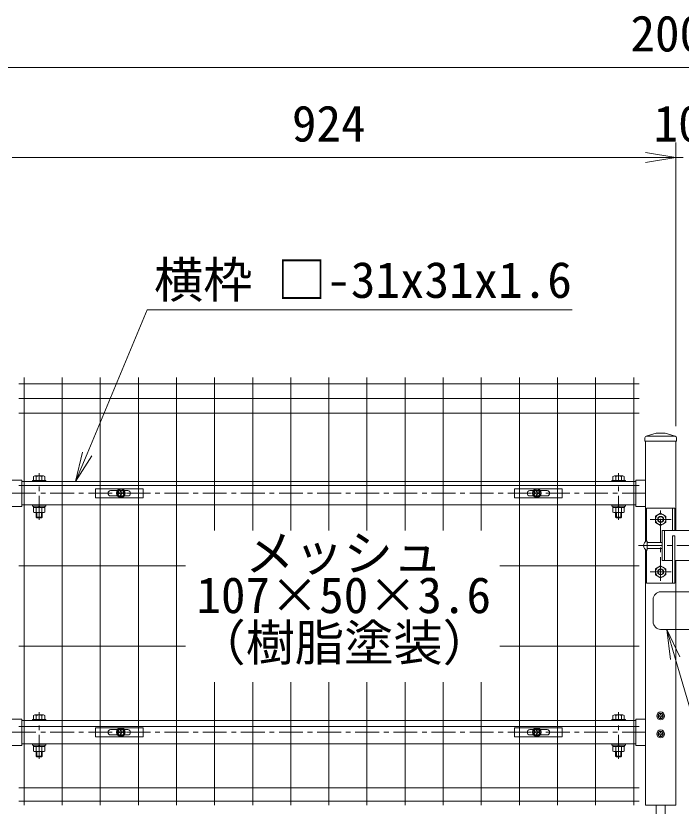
# Model space of a CAD drawing. Units: millimetres, scale not verified. Extents: x -4200 to 4200, y -2970 to 2970.
# Drawn here: x 294 to 1181, y 76 to 1129 of the extents above; entities that cross this region are included whole.
import ezdxf
from ezdxf.enums import TextEntityAlignment as Align

# ---------------------------------------------------------------- set-up
doc = ezdxf.new("R2010")
doc.units = ezdxf.units.MM
doc.header["$LTSCALE"] = 20
doc.linetypes.add('USER1', pattern=[50.8, 31.75, -6.35, 6.35, -6.35])
for name, color, linetype, lineweight in [('0-0_D-STR-TXT', 7, 'Continuous', 9), ('0-1_D-STR-DIM', 7, 'Continuous', 9), ('0-2_0', 7, 'Continuous', 9), ('0-4_D-STR1', 1, 'Continuous', 18), ('0-5_D-BMK', 2, 'USER1', 13), ('0-8_D-STR3', 3, 'Continuous', 13), ('0-A_Defpoints', 6, 'Continuous', 18), ('0-B_D-STR2', 7, 'Continuous', 9)]:
    doc.layers.add(name, color=color, linetype=linetype, lineweight=lineweight)
doc.styles.add('ＭＳ ゴシック', font='')
doc.styles.get('ＭＳ ゴシック').set_extended_font_data('MS Gothic')

# ---------------------------------------------------------------- blocks, each defined once
blk = doc.blocks.new('_Open')
at = {"layer": '0-2_0'}
blk.add_line((-20, 3.33), (0, 0), dxfattribs=at)
blk.add_lwpolyline([(-20, -3.33), (0, 0), (-20, 0)], dxfattribs=at)
blk = doc.blocks.new('U6')
at = {"layer": '0-4_D-STR1'}
for p, q in [((17860, 10392), (17860, 10300)), ((17893.9, 10437.9), (18160, 10520)), ((18659.2, 10440), (17908, 10440)), ((18400, 10520), (18160, 10520)), ((18666.2, 10437.9), (18400, 10520)), ((18700, 10392), (18700, 10300)), ((18700, 10300), (17860, 10300)), ((17880, 10300), (17880, 7625.1)), ((18680, 10300), (18680, 7920)), ((1000, 9265), (1260, 9265)), ((1260, 9265), (1260, 8565)), ((17620, 9225), (1260, 9225)), ((17620, 9265), (17620, 8565)), ((17880, 9265), (17620, 9265)), ((1000, 8565), (1260, 8565)), ((17620, 8605), (1260, 8605)), ((17880, 8565), (17620, 8565)), ((17880, 7414.9), (17880, 600)), ((18680, 7120), (18680, 600)), ((1000, 2894), (1260, 2894)), ((1260, 2894), (1260, 2194)), ((17620, 2854), (1260, 2854)), ((17620, 2894), (17620, 2194)), ((17880, 2894), (17620, 2894)), ((1000, 2194), (1260, 2194)), ((17620, 2234), (1260, 2234)), ((17880, 2194), (17620, 2194)), ((17880, 600), (18680, 600))]:
    blk.add_line(p, q, dxfattribs=at)
for centre, start, end in [((17908, 10392), 90, 180), ((18652, 10392), 0, 72.84994)]:
    blk.add_arc(centre, 48, start, end, dxfattribs=at)
at = {"layer": '0-5_D-BMK'}
for p, q in [((1720, 8208), (1720, 9449.8)), ((17160, 8208), (17160, 9449.8)), ((1000, 8915), (17880, 8915)), ((18280, 6580), (18280, 8460)), ((17997.6, 8220), (18562.5, 8220)), ((17694.1, 7520), (19796.1, 7520)), ((17997.5, 6820), (18562.5, 6820)), ((1720, 1837), (1720, 3078.8)), ((17160, 1837), (17160, 3078.8)), ((1000, 2544), (17880, 2544))]:
    blk.add_line(p, q, dxfattribs=at)
at = {"layer": '0-8_D-STR3'}
for p, q in [((1570, 9257), (1570, 9366)), ((1832.5, 9377.1), (1607.5, 9377.1)), ((1645, 9257), (1645, 9366)), ((1795, 9257), (1795, 9366)), ((1870, 9257), (1870, 9366)), ((17009.9, 9257), (17009.9, 9366)), ((17047.4, 9377.1), (17272.5, 9377.1)), ((17084.9, 9257), (17084.9, 9366)), ((17235, 9257), (17235, 9366)), ((17310, 9257), (17310, 9366)), ((1540, 9257), (1540, 9225)), ((1540, 9257), (1900, 9257)), ((1540, 9225), (1900, 9225)), ((1870, 9257), (1570, 9257)), ((1900, 9257), (1900, 9225)), ((16980, 9257), (16980, 9225)), ((17340, 9257), (16980, 9257)), ((17340, 9225), (16980, 9225)), ((17009.9, 9257), (17310, 9257)), ((17340, 9257), (17340, 9225)), ((1540, 8605), (1540, 8573)), ((1540, 8605), (1900, 8605)), ((1540, 8573), (1900, 8573)), ((1570, 8533), (1570, 8414)), ((1645, 8533), (1645, 8414)), ((1727.5, 8533), (1704.4, 8573)), ((1741.4, 8533), (1718.3, 8573)), ((1795, 8533), (1795, 8414)), ((1870, 8533), (1870, 8414)), ((1900, 8605), (1900, 8573)), ((16980, 8605), (16980, 8573)), ((17340, 8605), (16980, 8605)), ((17340, 8573), (16980, 8573)), ((17009.9, 8533), (17009.9, 8414)), ((17084.9, 8533), (17084.9, 8414)), ((17138.6, 8533), (17161.7, 8573)), ((17152.4, 8533), (17175.5, 8573)), ((17235, 8533), (17235, 8414)), ((17310, 8533), (17310, 8414)), ((17340, 8605), (17340, 8573)), ((17900, 8520), (18660, 8520)), ((17900, 7634.5), (17900, 8520)), ((18600, 7920), (18600, 8520)), ((18660, 7920), (18660, 8520)), ((1607.5, 8403), (1832.5, 8403)), ((1640, 8277), (1640, 8403)), ((1640, 8277), (1660, 8257)), ((1640, 8277), (1800, 8277)), ((1660, 8257), (1660, 8403)), ((1780, 8257), (1660, 8257)), ((1780, 8257), (1780, 8403)), ((1780, 8257), (1800, 8277)), ((1800, 8277), (1800, 8403)), ((17272.5, 8403), (17047.4, 8403)), ((17080, 8277), (17080, 8403)), ((17100, 8257), (17080, 8277)), ((17240, 8277), (17080, 8277)), ((17100, 8257), (17100, 8403)), ((17100, 8257), (17220, 8257)), ((17220, 8257), (17220, 8403)), ((17240, 8277), (17220, 8257)), ((17240, 8277), (17240, 8403)), ((18280, 8381.7), (18140, 8300.8)), ((18140, 8139.2), (18140, 8300.8)), ((18280, 8381.7), (18420, 8300.8)), ((18420, 8139.2), (18420, 8300.8)), ((18280, 8058.3), (18140, 8139.2)), ((18280, 8058.3), (18420, 8139.2)), ((18320, 7920), (18320, 7120)), ((18320, 7920), (19280, 7920)), ((18380, 7920), (18380, 7120)), ((17920, 7400), (17920, 7640)), ((18320, 7600), (17920, 7600)), ((18600, 7780), (18600, 6520)), ((18600, 7780), (18660, 7780)), ((18660, 7780), (18660, 6520)), ((18320, 7440), (17920, 7440)), ((18280, 6981.7), (18140, 6900.8)), ((18280, 6981.7), (18420, 6900.8)), ((18320, 7120), (18500, 7120)), ((18320, 7120), (18600, 7120)), ((18660, 7120), (19280, 7120)), ((18140, 6900.8), (18140, 6739.2)), ((18420, 6900.8), (18420, 6739.2)), ((18280, 6658.3), (18140, 6739.2)), ((18280, 6658.3), (18420, 6739.2)), ((17900, 6520), (18660, 6520)), ((18280, 6288), (19280, 6288)), ((18080, 6088), (18080, 5488)), ((18280, 5288), (19280, 5288)), ((1570, 2886), (1570, 2995)), ((1832.5, 3006.1), (1607.5, 3006.1)), ((1645, 2886), (1645, 2995)), ((1795, 2886), (1795, 2995)), ((1870, 2886), (1870, 2995)), ((17009.9, 2886), (17009.9, 2995)), ((17047.4, 3006.1), (17272.5, 3006.1)), ((17084.9, 2886), (17084.9, 2995)), ((17235, 2886), (17235, 2995)), ((17310, 2886), (17310, 2995)), ((18243, 2971.7), (18217, 2972.1)), ((18272.1, 3043), (18271.7, 3017.1)), ((18272.1, 3043), (18287.9, 3043)), ((18287.9, 3043), (18288.4, 3017.1)), ((18317.1, 2988.4), (18343, 2987.9)), ((18317.1, 2971.7), (18343, 2972.1)), ((18343, 2987.9), (18343, 2972.1)), ((1540, 2886), (1540, 2854)), ((1540, 2886), (1900, 2886)), ((1540, 2854), (1900, 2854)), ((1870, 2886), (1570, 2886)), ((1900, 2886), (1900, 2854)), ((16980, 2886), (16980, 2854)), ((17340, 2886), (16980, 2886)), ((17340, 2854), (16980, 2854)), ((17009.9, 2886), (17310, 2886)), ((17340, 2886), (17340, 2854)), ((18272.1, 2917), (18271.7, 2942.9)), ((18272.1, 2917), (18287.9, 2917)), ((18287.9, 2917), (18288.4, 2942.9)), ((18272.1, 2563), (18271.7, 2537.1)), ((18272.1, 2563), (18287.9, 2563)), ((18287.9, 2563), (18288.4, 2537.1)), ((18243, 2508.4), (18217, 2507.9)), ((18217, 2507.9), (18217, 2492.1)), ((18243, 2491.7), (18217, 2492.1)), ((18272.1, 2437), (18271.7, 2462.9)), ((18272.1, 2437), (18287.9, 2437)), ((18287.9, 2437), (18288.4, 2462.9)), ((18317.1, 2508.4), (18343, 2507.9)), ((18317.1, 2491.7), (18343, 2492.1)), ((18343, 2507.9), (18343, 2492.1)), ((1540, 2234), (1540, 2202)), ((1540, 2234), (1900, 2234)), ((1540, 2202), (1900, 2202)), ((1570, 2162), (1570, 2043)), ((1645, 2162), (1645, 2043)), ((1727.5, 2162), (1704.4, 2202)), ((1741.4, 2162), (1718.3, 2202)), ((1795, 2162), (1795, 2043)), ((1870, 2162), (1870, 2043)), ((1900, 2234), (1900, 2202)), ((16980, 2234), (16980, 2202)), ((17340, 2234), (16980, 2234)), ((17340, 2202), (16980, 2202)), ((17009.9, 2162), (17009.9, 2043)), ((17084.9, 2162), (17084.9, 2043)), ((17138.6, 2162), (17161.7, 2202)), ((17152.4, 2162), (17175.5, 2202)), ((17235, 2162), (17235, 2043)), ((17310, 2162), (17310, 2043)), ((17340, 2234), (17340, 2202)), ((1607.5, 2032), (1832.5, 2032)), ((1640, 1906), (1640, 2032)), ((1640, 1906), (1660, 1886)), ((1640, 1906), (1800, 1906)), ((1660, 1886), (1660, 2032)), ((1780, 1886), (1780, 2032)), ((1780, 1886), (1800, 1906)), ((1800, 1906), (1800, 2032)), ((17272.5, 2032), (17047.4, 2032)), ((17080, 1906), (17080, 2032)), ((17100, 1886), (17080, 1906)), ((17240, 1906), (17080, 1906)), ((17100, 1886), (17100, 2032)), ((17220, 1886), (17220, 2032)), ((17240, 1906), (17220, 1886)), ((17240, 1906), (17240, 2032)), ((1780, 1886), (1660, 1886)), ((17100, 1886), (17220, 1886)), ((18160, 600), (18160, -1560.8)), ((18400, 600), (18400, -1560.8))]:
    blk.add_line(p, q, dxfattribs=at)
for points in [[(1874, 8533), (1566, 8533), (1566, 8573)], [(1874, 8533), (1874, 8573), (1566, 8573)], [(17006, 8533), (17314, 8533), (17314, 8573)], [(17006, 8533), (17006, 8573), (17314, 8573)], [(17900, 7386.4), (17900, 6520), (17900, 7405.5)], [(18243, 2988.4), (18217, 2987.9), (18217, 2972.1)], [(1874, 2162), (1566, 2162), (1566, 2202)], [(1874, 2162), (1874, 2202), (1566, 2202)], [(17006, 2162), (17314, 2162), (17314, 2202)], [(17006, 2162), (17006, 2202), (17314, 2202)]]:
    blk.add_lwpolyline(points, dxfattribs=at)
for centre, radius in [((18280, 8220), 140), ((18280, 8220), 80), ((18280, 8220), 70), ((18280, 6820), 140), ((18280, 6820), 80), ((18280, 6820), 70), ((18280, 2980), 105), ((18280, 2980), 70), ((18280, 2500), 105), ((18280, 2500), 70)]:
    blk.add_circle(centre, radius, dxfattribs=at)
for centre, radius, start, end in [((1607.5, 9308), 69.1, 57.13278, 122.86722), ((1720, 9117.2), 259.8, 73.22135, 106.77865), ((1832.5, 9308), 69.1, 57.13278, 122.86722), ((17047.4, 9308), 69.1, 57.13278, 122.86722), ((17160, 9117.2), 259.8, 73.22135, 106.77865), ((17272.5, 9308), 69.1, 57.13278, 122.86722), ((1607.5, 8472.1), 69.1, 237.13278, 302.86722), ((1720, 8662.8), 259.8, 253.22135, 286.77865), ((1832.5, 8472.1), 69.1, 237.13278, 302.86722), ((17047.4, 8472.1), 69.1, 237.13278, 302.86722), ((17160, 8662.8), 259.8, 253.22135, 286.77865), ((17272.5, 8472.1), 69.1, 237.13278, 302.86722), ((17942, 7520), 122, 100.38886, 259.61115), ((18280, 6088), 200, 90, 179.99999), ((18280, 5488), 200, 179.99999, 270), ((1607.5, 2937), 69.1, 57.13278, 122.86722), ((1720, 2746.2), 259.8, 73.22135, 106.77865), ((1832.5, 2937), 69.1, 57.13278, 122.86722), ((17047.4, 2937), 69.1, 57.13278, 122.86722), ((17160, 2746.2), 259.8, 73.22135, 106.77865), ((17272.5, 2937), 69.1, 57.13278, 122.86722), ((18241.9, 3018.1), 29.8, 270, 0), ((18241.9, 2941.9), 29.8, 0, 90), ((18318.1, 3018.1), 29.8, 180, 270), ((18318.1, 2941.9), 29.8, 90, 180), ((18241.9, 2538.1), 29.8, 270, 0), ((18318.1, 2538.1), 29.8, 180, 270), ((18241.9, 2461.9), 29.8, 0, 90), ((18318.1, 2461.9), 29.8, 90, 180), ((1607.5, 2101.1), 69.1, 237.13278, 302.86722), ((1720, 2291.8), 259.8, 253.22135, 286.77865), ((1832.5, 2101.1), 69.1, 237.13278, 302.86722), ((17047.4, 2101.1), 69.1, 237.13278, 302.86722), ((17160, 2291.8), 259.8, 253.22135, 286.77865), ((17272.5, 2101.1), 69.1, 237.13278, 302.86722)]:
    blk.add_arc(centre, radius, start, end, dxfattribs=at)
at = {"layer": '0-A_Defpoints'}
for centre in [(3900, 8915), (14980, 8915), (3900, 2544), (14980, 2544)]:
    blk.add_circle(centre, 80, dxfattribs=at)
blk = doc.blocks.new('A$C1aa64d16')
at = {"layer": '0-8_D-STR3'}
for p, q in [((-679.7, 120), (590.3, 120)), ((-679.7, -120), (-679.7, 120)), ((-274.7, 70), (-91.2, 70)), ((-37.1, 8.4), (-63, 7.9)), ((-63, 7.9), (-63, -7.9)), ((-7.9, 63), (-8.4, 37.1)), ((-7.9, 63), (7.9, 63)), ((7.9, 63), (8.4, 37.1)), ((37.1, 8.4), (63, 7.9)), ((63, 7.9), (63, -7.9)), ((91.2, 70), (185.3, 70)), ((-274.7, -70), (-91.2, -70)), ((-37.1, -8.4), (-63, -7.9)), ((-7.9, -63), (-8.4, -37.1)), ((37.1, -8.4), (63, -7.9)), ((91.2, -70), (185.3, -70))]:
    blk.add_line(p, q, dxfattribs=at)
for points in [[(-679.7, -120), (590.3, -120), (590.3, 120)], [(-7.9, -63), (7.9, -63), (8.4, -37.1)]]:
    blk.add_lwpolyline(points, dxfattribs=at)
for radius in [115, 105]:
    blk.add_circle((0, 0), radius, dxfattribs=at)
for centre, radius, start, end in [((-274.7, 0), 70, 90, 270), ((-38.1, 38.1), 29.8, 270, 0), ((38.1, 38.1), 29.8, 180, 270), ((185.3, 0), 70, 270, 90), ((-38.1, -38.1), 29.8, 0, 90), ((38.1, -38.1), 29.8, 90, 180)]:
    blk.add_arc(centre, radius, start, end, dxfattribs=at)
blk = doc.blocks.new('A$Cf29bf4b8')
at = {"layer": '0-8_D-STR3'}
for p, q in [((-590.3, 120), (679.7, 120)), ((-590.3, -120), (-590.3, 120)), ((-185.3, 70), (-91.2, 70)), ((-37.1, 8.4), (-63, 7.9)), ((-63, 7.9), (-63, -7.9)), ((-7.9, 63), (-8.4, 37.1)), ((-7.9, 63), (7.9, 63)), ((7.9, 63), (8.4, 37.1)), ((37.1, 8.4), (63, 7.9)), ((63, 7.9), (63, -7.9)), ((91.2, 70), (274.7, 70)), ((-185.3, -70), (-91.2, -70)), ((-37.1, -8.4), (-63, -7.9)), ((-7.9, -63), (-8.4, -37.1)), ((37.1, -8.4), (63, -7.9)), ((91.2, -70), (274.7, -70))]:
    blk.add_line(p, q, dxfattribs=at)
for points in [[(-590.3, -120), (679.7, -120), (679.7, 120)], [(-7.9, -63), (7.9, -63), (8.4, -37.1)]]:
    blk.add_lwpolyline(points, dxfattribs=at)
for radius in [115, 105]:
    blk.add_circle((0, 0), radius, dxfattribs=at)
for centre, radius, start, end in [((-185.3, 0), 70, 90, 270), ((-38.1, 38.1), 29.8, 270, 0), ((38.1, 38.1), 29.8, 180, 270), ((274.7, 0), 70, 270, 90), ((-38.1, -38.1), 29.8, 0, 90), ((38.1, -38.1), 29.8, 90, 180)]:
    blk.add_arc(centre, radius, start, end, dxfattribs=at)

msp = doc.modelspace()

# ---------------------------------------------------------------- linework, layer by layer
at = {"layer": '0-0_D-STR-TXT'}
for points in [[(1035.55, 737.37), (469.37, 737.37), (389.25, 545.23)], [(1474.96, -78.14), (1275.96, -78.14), (1172.57, 273.09)]]:
    msp.add_lwpolyline(points, dxfattribs=at)
at = {"layer": '0-1_D-STR-DIM'}
for p, q in [((2138.26, 1060.44), (218.26, 1060.44)), ((1173.26, 582.06), (1173.26, 960.44)), ((1173.26, 582.06), (1173.26, 960.44)), ((289.26, 940.44), (1133.26, 940.44)), ((289.26, 940.44), (329.26, 940.44)), ((1133.26, 940.44), (1093.26, 940.44)), ((1173.26, 940.44), (1183.26, 940.44))]:
    msp.add_line(p, q, dxfattribs=at)
at = {"layer": '0-B_D-STR2'}
for p, q in [((305.1, 647.06), (305.1, 77.06)), ((355.87, 647.06), (355.87, 77.06)), ((406.64, 647.06), (406.64, 77.06)), ((457.41, 647.06), (457.41, 77.06)), ((508.18, 647.06), (508.18, 77.06)), ((558.95, 647.06), (558.95, 443.07)), ((609.72, 647.06), (609.72, 443.07)), ((660.49, 647.06), (660.49, 443.07)), ((711.26, 647.06), (711.26, 443.07)), ((762.03, 647.06), (762.03, 443.07)), ((812.8, 647.06), (812.8, 443.07)), ((863.57, 647.06), (863.57, 443.07)), ((914.34, 647.06), (914.34, 443.07)), ((965.11, 647.06), (965.11, 77.06)), ((1015.88, 647.06), (1015.88, 77.06)), ((1066.65, 647.06), (1066.65, 77.06)), ((1117.42, 647.06), (1117.42, 77.06)), ((298.1, 638.64), (1124.42, 638.64)), ((298.1, 619.06), (1124.42, 619.06)), ((298.1, 599.49), (1124.42, 599.49)), ((298.1, 503.06), (1124.42, 503.06)), ((298.1, 396.06), (520.32, 396.06)), ((939, 396.06), (1124.42, 396.06)), ((298.1, 289.06), (520.32, 289.06)), ((939, 289.06), (1124.42, 289.06)), ((558.95, 240.93), (558.95, 77.06)), ((609.72, 240.93), (609.72, 77.06)), ((660.49, 240.93), (660.49, 77.06)), ((711.26, 240.93), (711.26, 77.06)), ((762.03, 240.93), (762.03, 77.06)), ((812.8, 240.93), (812.8, 77.06)), ((863.57, 240.93), (863.57, 77.06)), ((914.34, 240.93), (914.34, 77.06)), ((298.1, 182.06), (1124.42, 182.06)), ((298.1, 100.06), (1124.42, 100.06)), ((298.1, 82.46), (1124.42, 82.46))]:
    msp.add_line(p, q, dxfattribs=at)

# ---------------------------------------------------------------- block references
at = {"layer": '0-0_D-STR-TXT', "xscale": 2, "yscale": 2}
for p, rotation in [((373.85, 508.31), 247.36304), ((1161.27, 311.46), 106.40222)]:
    msp.add_blockref('_Open', p, dxfattribs=dict(at, rotation=rotation))
at = {"layer": '0-1_D-STR-DIM'}
for name, p, xscale, yscale in [('_Open', (1173.26, 940.44), 2, 2), ('_Open', (1173.26, 940.44), 2, 2), ('U6', (239.25, 47.06), 0.05, 0.05), ('A$C1aa64d16', (434.25, 492.81), 0.05, 0.05), ('A$Cf29bf4b8', (988.25, 492.81), 0.05, 0.05), ('A$C1aa64d16', (434.25, 174.26), 0.05, 0.05), ('A$Cf29bf4b8', (988.25, 174.26), 0.05, 0.05)]:
    msp.add_blockref(name, p, dxfattribs=dict(at, xscale=xscale, yscale=yscale))

# ---------------------------------------------------------------- texts
at = {"layer": '0-0_D-STR-TXT', "style": 'ＭＳ ゴシック'}
for s, p in [('横枠 □-31x31x1.6', (478.28, 738.79)), ('メッシュ', (599.71, 374.63)), ('107×50×3.6', (534.73, 318.62)), ('（樹脂塗装）', (534.83, 255.18))]:
    msp.add_text(s, height=48.09, dxfattribs=at).set_placement(p, align=Align.BOTTOM_LEFT)
at = {"layer": '0-1_D-STR-DIM', "style": 'ＭＳ ゴシック'}
for s, p in [('2000', (1113.01, 1067.18)), ('924', (662.01, 947.18)), ('10', (1143.86, 947.18))]:
    msp.add_text(s, height=48.09, dxfattribs=at).set_placement(p, align=Align.BOTTOM_LEFT)

doc.saveas('drawing.dxf')
